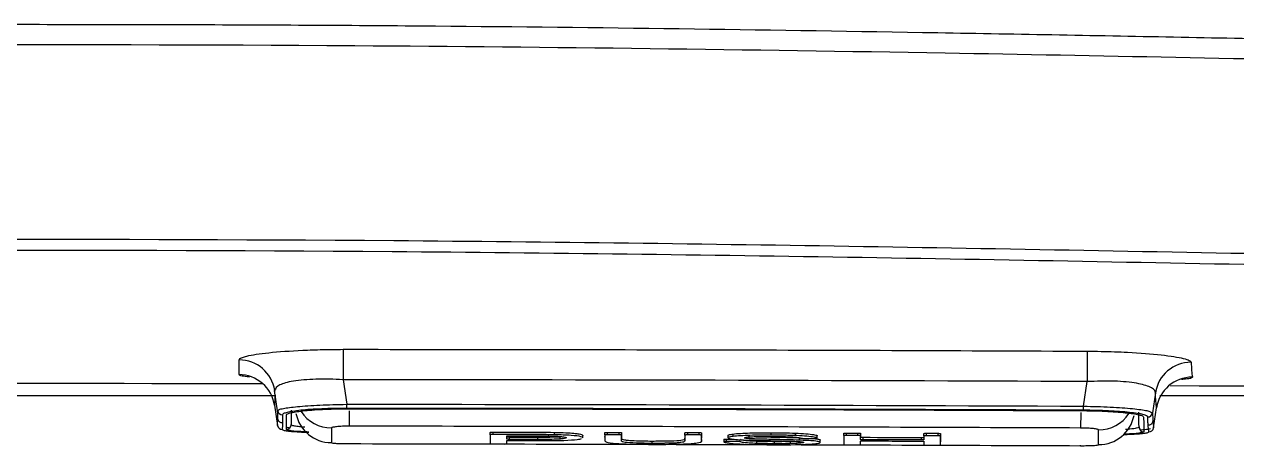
# Model space of a CAD drawing. Header units: millimetres. Extents: x -8699 to 14519, y -2727 to 7848.
# Drawn here: x 806.5 to 907.7, y 2126.5 to 2161.6 of the extents above; entities that cross this region are included whole.
import ezdxf

# ---------------------------------------------------------------- set-up
doc = ezdxf.new("R2010")
doc.units = ezdxf.units.MM
doc.layers.add('1', color=7, linetype='Continuous', true_color=0xffffff)
doc.layers.add('4', color=4, linetype='Continuous')

msp = doc.modelspace()

# ---------------------------------------------------------------- linework, layer by layer
at = {"layer": '1', "color": 8, "linetype": 'Continuous'}
for p, q in [((833.14, 2132.02), (833.44, 2129.98)), ((894.9, 2129.82), (895.2, 2131.87)), ((833.66, 2129.6), (833.66, 2129.61)), ((833.66, 2129.44), (833.66, 2128.15)), ((894.66, 2129.29), (894.65, 2128)), ((894.66, 2129.45), (894.66, 2129.45)), ((845.62, 2127.66), (845.62, 2127.46)), ((855.17, 2127.64), (855.17, 2127.44)), ((856.16, 2127.44), (856.16, 2127.64)), ((861.85, 2127.62), (861.85, 2127.42)), ((862.84, 2127.42), (862.84, 2127.62)), ((846.8, 2127.07), (846.8, 2127.27)), ((847, 2127.25), (847, 2127.05)), ((865.09, 2127.07), (865.09, 2126.87)), ((872.69, 2127.16), (872.69, 2127.36)), ((875.09, 2127.58), (875.09, 2127.38)), ((876.08, 2127.38), (876.08, 2127.58)), ((876.48, 2127.23), (876.48, 2127.03)), ((881.38, 2127.01), (881.38, 2127.21)), ((881.78, 2127.56), (881.78, 2127.36)), ((882.76, 2127.35), (882.76, 2127.56))]:
    msp.add_line(p, q, dxfattribs=at)
at = {"layer": '1', "color": 7, "linetype": 'Continuous'}
for p, q in [((827.68, 2129.44), (827.43, 2131.13)), ((900.89, 2130.93), (900.65, 2129.26)), ((827.42, 2129.9), (827.67, 2128.22)), ((900.74, 2128.02), (900.99, 2129.68)), ((845.42, 2127.44), (845.42, 2127.64)), ((854.97, 2127.42), (854.97, 2127.62)), ((856.36, 2127.62), (856.36, 2127.42)), ((861.65, 2127.41), (861.65, 2127.61)), ((863.04, 2127.6), (863.04, 2127.4)), ((833.66, 2126.7), (833.66, 2126.73)), ((853.13, 2127.19), (853.13, 2127.39)), ((854.97, 2127.1), (854.97, 2127.04)), ((863.04, 2126.95), (863.04, 2127.15)), ((864.89, 2127.06), (864.89, 2126.86)), ((865.22, 2127.39), (865.22, 2127.18)), ((872.69, 2127.16), (872.69, 2127.36)), ((872.69, 2127.36), (872.69, 2127.36)), ((872.94, 2126.8), (872.94, 2127)), ((874.89, 2127.37), (874.89, 2127.57)), ((876.28, 2127.56), (876.28, 2127.36)), ((876.28, 2127.04), (876.28, 2127.24)), ((881.58, 2127.34), (881.58, 2127.54)), ((882.96, 2127.54), (882.96, 2127.34)), ((882.96, 2126.66), (882.96, 2126.86)), ((894.65, 2126.53), (894.65, 2126.56))]:
    msp.add_line(p, q, dxfattribs=at)
at = {"layer": '1', "color": 8, "linetype": 'Continuous'}
for centre, major_axis, ratio, start_param, end_param in [((824.47, 2130.69), (-3, -0.06), 0.995907, 3.270118, 4.692953), ((833.14, 2131.57), (0, 3), 0.000082, 0.108823, 1.422441), ((895.2, 2131.42), (-0.01, -3), 0.000759, 3.252354, 4.564038), ((903.86, 2130.49), (-3, -0.1), 0.995731, 4.675823, 6.102552), ((824.45, 2129.45), (-3, 0.17), 0.998393, 3.347474, 4.769016), ((833.44, 2130.04), (0, 0.4), 0.00012, 3.245129, 4.564036), ((894.9, 2129.88), (0.002, 0.4), 0.000756, 3.246861, 4.564038), ((828.08, 2129.5), (-0.4, -0.009), 0.995771, 0.126443, 1.548975), ((832.16, 2129.78), (-3, 0), 0.998256, 0.188142, 1.569482), ((832.16, 2131), (-3, 0), 0.995735, 0.573382, 1.570508), ((896.16, 2130.83), (-3, 0), 0.995602, 1.566643, 2.566441), ((896.16, 2129.61), (-3, 0), 0.998265, 1.567039, 2.953704), ((900.25, 2129.32), (0.4, 0.012), 0.995613, 4.678371, 6.105036), ((828.41, 2128.29), (0.4, -0.003), 0.998279, 4.720005, 6.283185), ((899.92, 2128.09), (-0.4, -0.003), 0.998285, 0, 1.558273)]:
    msp.add_ellipse(centre, major_axis=major_axis, ratio=ratio, start_param=start_param, end_param=end_param, dxfattribs=at)
at = {"layer": '1', "color": 7, "linetype": 'Continuous'}
for centre, major_axis, ratio, start_param, end_param in [((903.95, 2129.24), (-2.97, -0.44), 0.998361, 4.56277, 5.989221), ((828.07, 2128.28), (-0.399, 0.021), 0.998292, 0.199616, 1.620981), ((900.34, 2128.08), (0.396, 0.055), 0.998263, 4.57146, 5.997883)]:
    msp.add_ellipse(centre, major_axis=major_axis, ratio=ratio, start_param=start_param, end_param=end_param, dxfattribs=at)
at = {"layer": '1', "color": 8, "linetype": 'Continuous'}
for points, knots in [([(759.54, 2161.51), (766.32, 2161.54), (779.88, 2161.6), (800.21, 2161.64), (820.54, 2161.63), (847.63, 2161.48), (874.71, 2161.1), (901.77, 2160.6), (915.3, 2160.33), (922.06, 2160.19)], [0, 0, 0, 0, 0.125001, 0.249997, 0.374992, 0.49999, 0.749992, 0.874995, 1, 1, 1, 1]), ([(921.8, 2158.48), (908.99, 2158.74), (879.78, 2159.34), (825.7, 2160.06), (784.39, 2159.9), (759.5, 2159.8)], [0, 0, 0, 0, 0.237223, 0.540651, 1, 1, 1, 1]), ([(758.82, 2143.61), (785.08, 2143.72), (811.25, 2143.82), (863.48, 2143.42), (889.58, 2142.93), (915.77, 2142.41)], [0, 0, 0, 0, 0.5, 0.5, 1, 1, 1, 1]), ([(915.61, 2141.47), (889.5, 2141.99), (863.37, 2142.48), (811.08, 2142.88), (784.92, 2142.78), (758.75, 2142.68)], [0, 0, 0, 0, 0.5, 0.5, 1, 1, 1, 1]), ([(824.46, 2133.67), (824.48, 2133.71), (824.5, 2133.78), (824.73, 2133.89), (825.32, 2134.06), (826.78, 2134.29), (829.22, 2134.47), (831.41, 2134.54), (832.56, 2134.55), (833.14, 2134.56)], [0, 0, 0, 0, 0.083926, 0.167305, 0.251486, 0.499898, 0.748567, 0.874803, 1, 1, 1, 1]), ([(824.46, 2132.45), (824.46, 2132.62), (824.48, 2132.96), (824.47, 2133.44), (824.46, 2133.67)], [0, 0, 0, 0, 0.500117, 1, 1, 1, 1]), ([(833.14, 2134.56), (843.59, 2134.55), (864.28, 2134.53), (884.97, 2134.45), (895.21, 2134.4)], [0, 0, 0, 0, 0.50521, 1, 1, 1, 1]), ([(895.21, 2134.4), (895.59, 2134.4), (896.35, 2134.39), (897.48, 2134.36), (899.27, 2134.29), (901.54, 2134.11), (903.1, 2133.85), (903.77, 2133.64), (903.84, 2133.53), (903.87, 2133.48)], [0, 0, 0, 0, 0.083696, 0.16701, 0.251439, 0.499784, 0.748385, 0.874426, 1, 1, 1, 1]), ([(903.87, 2133.48), (903.88, 2133.23), (903.9, 2132.75), (903.94, 2132.41), (903.97, 2132.24)], [0, 0, 0, 0, 0.497824, 1, 1, 1, 1]), ([(825.33, 2132.25), (825.26, 2132.25), (824.96, 2132.29), (824.55, 2132.35), (824.49, 2132.42), (824.46, 2132.45)], [0, 0, 0, 0, 0.117846, 0.561274, 1, 1, 1, 1]), ([(833.14, 2132.02), (833.14, 2132.02), (832.37, 2132.07), (830.81, 2132.1), (828.93, 2131.94), (827.65, 2131.59), (827.51, 2131.29), (827.43, 2131.13)], [0, 0, 0, 0, 0.000078, 0.251799, 0.500063, 0.732434, 1, 1, 1, 1]), ([(900.89, 2130.93), (900.87, 2131.01), (900.84, 2131.18), (900.49, 2131.4), (899.99, 2131.58), (899.09, 2131.79), (897.51, 2131.95), (895.97, 2131.89), (895.2, 2131.87)], [0, 0, 0, 0, 0.139321, 0.269153, 0.389837, 0.5018, 0.749521, 1, 1, 1, 1]), ([(903.97, 2132.24), (903.95, 2132.22), (903.93, 2132.17), (903.7, 2132.11), (903.38, 2132.07), (903.14, 2132.04), (903.05, 2132.03)], [0, 0, 0, 0, 0.283202, 0.565692, 0.852696, 1, 1, 1, 1]), ([(894.89, 2129.48), (884.86, 2129.52), (864.37, 2129.61), (843.88, 2129.63), (833.44, 2129.64)], [0, 0, 0, 0, 0.490077, 1, 1, 1, 1]), ([(828.08, 2128.42), (828, 2128.43), (827.81, 2128.47), (827.73, 2128.66), (827.69, 2128.76)], [0, 0, 0, 0, 0.423058, 1, 1, 1, 1]), ([(828.08, 2129.1), (828.08, 2128.98), (828.08, 2128.74), (828.08, 2128.53), (828.08, 2128.42)], [0, 0, 0, 0, 0.500374, 1, 1, 1, 1]), ([(833.66, 2129.61), (843.96, 2129.6), (864.29, 2129.58), (884.62, 2129.49), (894.66, 2129.45)], [0, 0, 0, 0, 0.506158, 1, 1, 1, 1]), ([(900.28, 2128.23), (900.28, 2128.33), (900.26, 2128.55), (900.25, 2128.79), (900.25, 2128.92)], [0, 0, 0, 0, 0.499955, 1, 1, 1, 1]), ([(828.08, 2128.42), (828.08, 2128.32), (828.08, 2128.12), (828.07, 2127.96), (828.07, 2127.88)], [0, 0, 0, 0, 0.49989, 1, 1, 1, 1]), ([(830.29, 2127.66), (830.17, 2127.67), (829.55, 2127.7), (828.89, 2127.75), (828.47, 2127.83), (828.43, 2127.87), (828.41, 2127.89)], [0, 0, 0, 0, 0.099597, 0.547366, 0.774865, 1, 1, 1, 1]), ([(828.81, 2128.28), (828.84, 2128.26), (828.88, 2128.22), (829.24, 2128.16), (829.64, 2128.12), (829.9, 2128.1), (829.95, 2128.1)], [0, 0, 0, 0, 0.320984, 0.630469, 0.928454, 1, 1, 1, 1]), ([(833.66, 2128.15), (833.47, 2128.15), (833.07, 2128.15), (832.57, 2128.11), (832.3, 2128.07), (832.18, 2128.04), (832.17, 2128.02), (832.16, 2128.01)], [0, 0, 0, 0, 0.250229, 0.499808, 0.749353, 0.874589, 1, 1, 1, 1]), ([(832.16, 2128.01), (832.16, 2127.77), (832.16, 2127.3), (832.16, 2126.96), (832.16, 2126.79)], [0, 0, 0, 0, 0.50176, 1, 1, 1, 1]), ([(894.65, 2128), (884.64, 2128.04), (864.31, 2128.12), (843.98, 2128.14), (833.66, 2128.15)], [0, 0, 0, 0, 0.49267, 1, 1, 1, 1]), ([(896.15, 2127.84), (896.15, 2127.85), (896.13, 2127.87), (896.02, 2127.91), (895.74, 2127.95), (895.24, 2127.99), (894.85, 2127.99), (894.65, 2128)], [0, 0, 0, 0, 0.125411, 0.250647, 0.500193, 0.74977, 1, 1, 1, 1]), ([(896.15, 2126.61), (896.15, 2126.78), (896.15, 2127.12), (896.15, 2127.6), (896.15, 2127.84)], [0, 0, 0, 0, 0.498298, 1, 1, 1, 1]), ([(899.92, 2127.69), (899.9, 2127.67), (899.86, 2127.63), (899.44, 2127.56), (898.84, 2127.51), (898.32, 2127.49), (898.29, 2127.49)], [0, 0, 0, 0, 0.24253, 0.48762, 0.969993, 1, 1, 1, 1]), ([(898.38, 2127.91), (898.51, 2127.92), (898.91, 2127.95), (899.4, 2128), (899.48, 2128.06), (899.52, 2128.09)], [0, 0, 0, 0, 0.189756, 0.587135, 1, 1, 1, 1]), ([(900.68, 2128.57), (900.64, 2128.46), (900.56, 2128.27), (900.37, 2128.24), (900.28, 2128.23)], [0, 0, 0, 0, 0.570512, 1, 1, 1, 1]), ([(900.34, 2127.68), (900.33, 2127.77), (900.31, 2127.93), (900.29, 2128.13), (900.28, 2128.23)], [0, 0, 0, 0, 0.501544, 1, 1, 1, 1])]:
    msp.add_open_spline(points, degree=3, knots=knots, dxfattribs=at)
at = {"layer": '1', "color": 7, "linetype": 'Continuous'}
for points, degree in [([(752.76, 2131.86), (777.3, 2131.81), (801.84, 2131.76), (826.38, 2131.7)], 3), ([(902.11, 2131.53), (953.75, 2131.41), (1005.39, 2131.3), (1057.02, 2131.2)], 3), ([(828.82, 2129.49), (828.82, 2129), (828.82, 2128.6), (828.81, 2128.28)], 3), ([(899.52, 2128.09), (899.51, 2128.4), (899.51, 2128.81), (899.51, 2129.31)], 3), ([(828.61, 2128.03), (828.52, 2128.04), (828.44, 2128.04), (828.37, 2128.05)], 3), ([(850.76, 2127.44), (850.76, 2127.64)], 1), ([(868.84, 2127.41), (868.84, 2127.61)], 1), ([(849.39, 2127.05), (849.39, 2127.25)], 1), ([(851.24, 2127.08), (851.24, 2127.28)], 1), ([(854.96, 2127.24), (854.97, 2127.26), (854.97, 2127.28), (854.97, 2127.3)], 3), ([(858.91, 2126.72), (858.91, 2126.92)], 1), ([(865.66, 2127.3), (865.66, 2127.5)], 1), ([(867.01, 2127.11), (867.01, 2127.31)], 1), ([(867.64, 2126.72), (867.64, 2126.92)], 1), ([(869.13, 2126.69), (869.13, 2126.89)], 1), ([(870.44, 2126.7), (870.44, 2126.9)], 1), ([(870.86, 2127.37), (870.86, 2127.57)], 1), ([(871.2, 2126.99), (871.2, 2127.19)], 1), ([(876.28, 2126.91), (876.28, 2126.91), (876.28, 2126.9), (876.28, 2126.89)], 3), ([(876.48, 2127.23), (878.11, 2127.22), (879.74, 2127.22), (881.38, 2127.21)], 3)]:
    msp.add_open_spline(points, degree=degree, dxfattribs=at)
at = {"layer": '1', "color": 8, "linetype": 'Continuous'}
for points in [[(895.2, 2131.87), (874.51, 2131.95), (853.82, 2132.02), (833.14, 2132.02)], [(827.43, 2131.13), (827.44, 2130.62), (827.44, 2130.21), (827.42, 2129.9)], [(900.99, 2129.68), (900.94, 2130), (900.91, 2130.41), (900.89, 2130.93)], [(833.44, 2129.98), (853.92, 2129.98), (874.41, 2129.91), (894.9, 2129.82)], [(827.67, 2128.22), (827.68, 2128.38), (827.69, 2128.56), (827.69, 2128.76)], [(827.69, 2128.76), (827.69, 2128.97), (827.69, 2129.19), (827.68, 2129.44)], [(900.65, 2129.26), (900.66, 2129), (900.67, 2128.77), (900.68, 2128.57)], [(900.68, 2128.57), (900.7, 2128.36), (900.71, 2128.18), (900.74, 2128.02)]]:
    msp.add_open_spline(points, degree=3, dxfattribs=at)
at = {"layer": '1', "color": 7, "linetype": 'Continuous'}
for points, knots in [([(827.68, 2129.44), (827.71, 2129.47), (827.75, 2129.54), (828.12, 2129.63), (828.64, 2129.71), (829.57, 2129.82), (831.15, 2129.93), (832.67, 2129.96), (833.44, 2129.98)], [0, 0, 0, 0, 0.136468, 0.265432, 0.387055, 0.50153, 0.74901, 1, 1, 1, 1]), ([(833.44, 2129.64), (833.08, 2129.64), (832.37, 2129.63), (831.34, 2129.6), (830.41, 2129.55), (829.59, 2129.48), (828.93, 2129.39), (828.45, 2129.3), (828.13, 2129.2), (828.1, 2129.14), (828.08, 2129.1)], [0, 0, 0, 0, 0.125624, 0.250629, 0.375242, 0.499664, 0.62412, 0.748903, 0.8742, 1, 1, 1, 1]), ([(894.9, 2129.82), (895.28, 2129.81), (896.04, 2129.8), (897.14, 2129.75), (898.14, 2129.69), (899.26, 2129.6), (900.37, 2129.44), (900.55, 2129.32), (900.65, 2129.26)], [0, 0, 0, 0, 0.126583, 0.252132, 0.37697, 0.501427, 0.735731, 1, 1, 1, 1]), ([(828.41, 2127.89), (828.41, 2128.05), (828.42, 2128.39), (828.42, 2128.86), (828.42, 2129.09)], [0, 0, 0, 0, 0.496917, 1, 1, 1, 1]), ([(828.42, 2129.09), (828.44, 2129.13), (828.48, 2129.19), (828.9, 2129.31), (829.85, 2129.46), (831.32, 2129.56), (832.63, 2129.6), (833.32, 2129.6), (833.66, 2129.61)], [0, 0, 0, 0, 0.125127, 0.251476, 0.500241, 0.748793, 0.87507, 1, 1, 1, 1]), ([(833.66, 2129.61), (834.85, 2129.61), (836.8, 2129.61), (839.52, 2129.6), (841.83, 2129.6), (844.16, 2129.6), (846.48, 2129.6), (848.81, 2129.6), (854.62, 2129.59), (865.09, 2129.56), (875.39, 2129.53), (882.03, 2129.51), (883.86, 2129.5), (885.69, 2129.49), (887.5, 2129.48), (889.31, 2129.48), (891.69, 2129.47), (893.47, 2129.46), (894.66, 2129.46)], [0, 0, 0, 0, 0.058409, 0.095781, 0.133905, 0.17203, 0.210155, 0.248279, 0.286404, 0.49609, 0.762967, 0.792922, 0.822878, 0.852834, 0.882789, 0.912228, 0.941535, 1, 1, 1, 1]), ([(894.66, 2129.45), (895.01, 2129.45), (895.7, 2129.44), (897.01, 2129.39), (898.48, 2129.29), (899.43, 2129.14), (899.84, 2129.01), (899.88, 2128.94), (899.9, 2128.91)], [0, 0, 0, 0, 0.125055, 0.251401, 0.500187, 0.74876, 0.874888, 1, 1, 1, 1]), ([(900.25, 2128.92), (900.23, 2128.95), (900.19, 2129.02), (899.88, 2129.12), (899.4, 2129.22), (898.74, 2129.3), (897.92, 2129.38), (896.98, 2129.43), (895.96, 2129.47), (895.25, 2129.48), (894.89, 2129.48)], [0, 0, 0, 0, 0.125685, 0.250708, 0.375275, 0.499799, 0.62445, 0.749211, 0.87431, 1, 1, 1, 1]), ([(899.9, 2128.91), (899.91, 2128.67), (899.91, 2128.2), (899.91, 2127.86), (899.92, 2127.69)], [0, 0, 0, 0, 0.502146, 1, 1, 1, 1]), ([(828.07, 2127.88), (828.09, 2127.86), (828.13, 2127.82), (828.56, 2127.74), (829.31, 2127.68), (830.07, 2127.65), (830.29, 2127.64)], [0, 0, 0, 0, 0.210097, 0.422163, 0.839655, 1, 1, 1, 1]), ([(845.42, 2127.64), (845.42, 2127.64), (845.42, 2127.65), (845.44, 2127.65), (845.45, 2127.65), (845.48, 2127.65), (845.49, 2127.66), (845.53, 2127.66), (845.55, 2127.66), (845.59, 2127.66), (845.6, 2127.66), (845.62, 2127.66)], [0, 0, 0, 0, 0.21587, 0.21587, 0.431762, 0.431762, 0.647291, 0.647291, 0.862061, 0.862061, 1, 1, 1, 1]), ([(845.62, 2127.66), (846.48, 2127.66), (847.34, 2127.66), (849.05, 2127.65), (849.91, 2127.65), (850.76, 2127.64)], [0, 0, 0, 0, 0.5, 0.5, 1, 1, 1, 1]), ([(850.76, 2127.64), (851.1, 2127.64), (851.43, 2127.63), (851.96, 2127.6), (852.19, 2127.59), (852.56, 2127.55), (852.71, 2127.53), (852.98, 2127.48), (853.08, 2127.45), (853.13, 2127.41), (853.13, 2127.4), (853.14, 2127.39)], [0, 0, 0, 0, 0.243023, 0.243023, 0.441697, 0.441697, 0.639672, 0.639672, 0.917142, 0.917142, 1, 1, 1, 1]), ([(854.97, 2127.62), (854.97, 2127.63), (854.98, 2127.63), (854.99, 2127.63), (855, 2127.63), (855.03, 2127.64), (855.05, 2127.64), (855.09, 2127.64), (855.11, 2127.64), (855.15, 2127.64), (855.16, 2127.64), (855.17, 2127.64)], [0, 0, 0, 0, 0.215873, 0.215873, 0.43177, 0.43177, 0.647293, 0.647293, 0.86205, 0.86205, 1, 1, 1, 1]), ([(855.17, 2127.64), (855.34, 2127.64), (855.5, 2127.64), (855.83, 2127.64), (855.99, 2127.64), (856.16, 2127.64)], [0, 0, 0, 0, 0.5, 0.5, 1, 1, 1, 1]), ([(856.16, 2127.64), (856.18, 2127.64), (856.2, 2127.64), (856.24, 2127.64), (856.26, 2127.64), (856.3, 2127.63), (856.31, 2127.63), (856.34, 2127.63), (856.35, 2127.63), (856.35, 2127.62), (856.36, 2127.62), (856.36, 2127.62)], [0, 0, 0, 0, 0.213989, 0.213989, 0.427954, 0.427954, 0.642293, 0.642293, 0.857396, 0.857396, 1, 1, 1, 1]), ([(856.36, 2127.62), (856.36, 2127.54), (856.36, 2127.46), (856.36, 2127.32), (856.36, 2127.25), (856.36, 2127.14), (856.36, 2127.11), (856.46, 2127.05), (856.51, 2127.03), (856.7, 2127), (856.81, 2126.99), (857.08, 2126.97), (857.25, 2126.96), (857.66, 2126.94), (857.92, 2126.93), (858.43, 2126.92), (858.67, 2126.92), (858.91, 2126.92)], [0, 0, 0, 0, 0.261069, 0.261069, 0.522137, 0.522137, 0.656849, 0.656849, 0.737572, 0.737572, 0.796415, 0.796415, 0.855322, 0.855322, 0.931909, 0.931909, 1, 1, 1, 1]), ([(861.65, 2127.61), (861.65, 2127.61), (861.66, 2127.61), (861.67, 2127.61), (861.68, 2127.62), (861.71, 2127.62), (861.73, 2127.62), (861.77, 2127.62), (861.79, 2127.62), (861.83, 2127.62), (861.84, 2127.62), (861.85, 2127.62)], [0, 0, 0, 0, 0.215871, 0.215871, 0.431767, 0.431767, 0.647282, 0.647282, 0.862028, 0.862028, 1, 1, 1, 1]), ([(861.85, 2127.62), (862.02, 2127.62), (862.18, 2127.62), (862.51, 2127.62), (862.67, 2127.62), (862.84, 2127.62)], [0, 0, 0, 0, 0.5, 0.5, 1, 1, 1, 1]), ([(862.84, 2127.62), (862.86, 2127.62), (862.88, 2127.62), (862.92, 2127.62), (862.94, 2127.62), (862.98, 2127.62), (862.99, 2127.61), (863.02, 2127.61), (863.03, 2127.61), (863.03, 2127.61), (863.04, 2127.6), (863.04, 2127.6)], [0, 0, 0, 0, 0.213992, 0.213992, 0.42796, 0.42796, 0.642308, 0.642308, 0.857424, 0.857424, 1, 1, 1, 1]), ([(863.04, 2127.6), (863.04, 2127.48), (863.04, 2127.37), (863.04, 2127.23), (863.04, 2127.19), (863.04, 2127.15)], [0, 0, 0, 0, 0.737215, 0.737215, 1, 1, 1, 1]), ([(865.66, 2127.5), (865.99, 2127.55), (866.51, 2127.57), (867.64, 2127.61), (868.24, 2127.62), (868.84, 2127.61)], [0, 0, 0, 0, 0.5, 0.5, 1, 1, 1, 1]), ([(868.84, 2127.61), (869.02, 2127.61), (869.19, 2127.61), (869.53, 2127.61), (869.7, 2127.61), (870.21, 2127.6), (870.54, 2127.59), (870.86, 2127.57)], [0, 0, 0, 0, 0.25003, 0.25003, 0.500477, 0.500477, 1, 1, 1, 1]), ([(898.29, 2127.46), (898.45, 2127.47), (899.14, 2127.49), (899.85, 2127.55), (900.29, 2127.62), (900.32, 2127.66), (900.34, 2127.68)], [0, 0, 0, 0, 0.124461, 0.5598, 0.780986, 1, 1, 1, 1]), ([(900.47, 2127.92), (900.41, 2127.9), (900.2, 2127.87), (899.91, 2127.85), (899.69, 2127.83)], [0, 0, 0, 0, 0.344001, 1, 1, 1, 1]), ([(832.16, 2126.79), (832.18, 2126.78), (832.23, 2126.75), (832.57, 2126.72), (832.99, 2126.71), (833.36, 2126.7), (833.56, 2126.7), (833.66, 2126.7)], [0, 0, 0, 0, 0.250269, 0.499886, 0.749398, 0.874608, 1, 1, 1, 1]), ([(833.66, 2126.7), (844.04, 2126.68), (864.37, 2126.64), (884.7, 2126.57), (894.65, 2126.53)], [0, 0, 0, 0, 0.510597, 1, 1, 1, 1]), ([(845.62, 2127.46), (845.6, 2127.46), (845.57, 2127.46), (845.53, 2127.46), (845.51, 2127.46), (845.48, 2127.45), (845.46, 2127.45), (845.44, 2127.45), (845.43, 2127.45), (845.42, 2127.44), (845.42, 2127.44), (845.42, 2127.44)], [0, 0, 0, 0, 0.213949, 0.213949, 0.427877, 0.427877, 0.642135, 0.642135, 0.857133, 0.857133, 1, 1, 1, 1]), ([(845.42, 2127.44), (845.42, 2127.3), (845.42, 2127.16), (845.42, 2126.97), (845.42, 2126.91), (845.42, 2126.8), (845.42, 2126.74), (845.42, 2126.69)], [0, 0, 0, 0, 0.499954, 0.499954, 0.759862, 0.759862, 1, 1, 1, 1]), ([(845.42, 2126.69), (845.42, 2126.69), (845.42, 2126.69), (845.44, 2126.68), (845.45, 2126.68), (845.48, 2126.68), (845.49, 2126.68), (845.53, 2126.68), (845.55, 2126.68), (845.59, 2126.68), (845.6, 2126.68), (845.62, 2126.68)], [0, 0, 0, 0, 0.215498, 0.215498, 0.431008, 0.431008, 0.646335, 0.646335, 0.86125, 0.86125, 1, 1, 1, 1]), ([(850.76, 2127.44), (850.31, 2127.45), (849.85, 2127.45), (848.94, 2127.45), (848.48, 2127.45), (847.22, 2127.46), (846.42, 2127.46), (845.62, 2127.46)], [0, 0, 0, 0, 0.266876, 0.266876, 0.5323, 0.5323, 1, 1, 1, 1]), ([(845.62, 2126.68), (845.67, 2126.68), (845.72, 2126.68), (845.94, 2126.68), (846.11, 2126.68), (846.39, 2126.68), (846.49, 2126.68), (846.6, 2126.67)], [0, 0, 0, 0, 0.148199, 0.148199, 0.675923, 0.675923, 1, 1, 1, 1]), ([(846.6, 2126.67), (846.62, 2126.67), (846.65, 2126.68), (846.69, 2126.68), (846.71, 2126.68), (846.74, 2126.68), (846.76, 2126.68), (846.78, 2126.68), (846.79, 2126.68), (846.8, 2126.69), (846.8, 2126.69), (846.8, 2126.69)], [0, 0, 0, 0, 0.214377, 0.214377, 0.428744, 0.428744, 0.643285, 0.643285, 0.858232, 0.858232, 1, 1, 1, 1]), ([(846.8, 2127.33), (846.8, 2127.33), (846.8, 2127.34), (846.82, 2127.34), (846.83, 2127.34), (846.86, 2127.34), (846.88, 2127.34), (846.91, 2127.35), (846.94, 2127.35), (846.97, 2127.35), (846.99, 2127.35), (847, 2127.35)], [0, 0, 0, 0, 0.215854, 0.215854, 0.431731, 0.431731, 0.647263, 0.647263, 0.862083, 0.862083, 1, 1, 1, 1]), ([(846.8, 2127.07), (846.8, 2127.09), (846.8, 2127.11), (846.8, 2127.16), (846.8, 2127.2), (846.8, 2127.27), (846.8, 2127.3), (846.8, 2127.33)], [0, 0, 0, 0, 0.220031, 0.220031, 0.640006, 0.640006, 1, 1, 1, 1]), ([(846.8, 2127.33), (846.8, 2127.33), (846.8, 2127.33), (846.8, 2127.31), (846.8, 2127.29), (846.8, 2127.27)], [0, 0, 0, 0, 0.107872, 0.107872, 1, 1, 1, 1]), ([(846.8, 2127.27), (846.8, 2127.27), (846.8, 2127.27), (846.82, 2127.26), (846.83, 2127.26), (846.86, 2127.26), (846.88, 2127.26), (846.91, 2127.26), (846.94, 2127.26), (846.97, 2127.25), (846.99, 2127.25), (847, 2127.25)], [0, 0, 0, 0, 0.215728, 0.215728, 0.431472, 0.431472, 0.646956, 0.646956, 0.861862, 0.861862, 1, 1, 1, 1]), ([(847, 2127.05), (846.98, 2127.05), (846.96, 2127.05), (846.91, 2127.06), (846.89, 2127.06), (846.86, 2127.06), (846.84, 2127.06), (846.82, 2127.06), (846.81, 2127.06), (846.8, 2127.07), (846.8, 2127.07), (846.8, 2127.07)], [0, 0, 0, 0, 0.214222, 0.214222, 0.428426, 0.428426, 0.642913, 0.642913, 0.857984, 0.857984, 1, 1, 1, 1]), ([(846.8, 2126.94), (846.8, 2126.95), (846.8, 2126.95), (846.82, 2126.95), (846.83, 2126.95), (846.86, 2126.96), (846.88, 2126.96), (846.91, 2126.96), (846.94, 2126.96), (846.97, 2126.96), (846.99, 2126.96), (847, 2126.96)], [0, 0, 0, 0, 0.215662, 0.215662, 0.431341, 0.431341, 0.646755, 0.646755, 0.861627, 0.861627, 1, 1, 1, 1]), ([(846.8, 2126.69), (846.8, 2126.71), (846.8, 2126.72), (846.8, 2126.77), (846.8, 2126.79), (846.8, 2126.86), (846.8, 2126.9), (846.8, 2126.94)], [0, 0, 0, 0, 0.223727, 0.223727, 0.500095, 0.500095, 1, 1, 1, 1]), ([(847, 2127.35), (847.15, 2127.35), (847.29, 2127.35), (847.76, 2127.35), (848.08, 2127.35), (848.72, 2127.34), (849.03, 2127.34), (849.35, 2127.34)], [0, 0, 0, 0, 0.186268, 0.186268, 0.593134, 0.593134, 1, 1, 1, 1]), ([(847, 2127.25), (847.15, 2127.25), (847.3, 2127.25), (847.77, 2127.25), (848.09, 2127.25), (848.74, 2127.25), (849.06, 2127.25), (849.39, 2127.25)], [0, 0, 0, 0, 0.187121, 0.187121, 0.593561, 0.593561, 1, 1, 1, 1]), ([(847, 2126.96), (848.02, 2126.96), (849.04, 2126.95), (850.57, 2126.96), (851.09, 2126.96), (852.01, 2126.99), (852.39, 2127.02), (852.83, 2127.07), (852.95, 2127.09), (853.03, 2127.12)], [0, 0, 0, 0, 0.431555, 0.431555, 0.647332, 0.647332, 0.863109, 0.863109, 1, 1, 1, 1]), ([(849.39, 2127.05), (848.96, 2127.05), (848.52, 2127.05), (847.88, 2127.05), (847.66, 2127.05), (847.3, 2127.05), (847.15, 2127.05), (847, 2127.05)], [0, 0, 0, 0, 0.541919, 0.541919, 0.812879, 0.812879, 1, 1, 1, 1]), ([(849.35, 2127.34), (849.46, 2127.34), (849.56, 2127.34), (849.77, 2127.34), (849.88, 2127.34), (850.19, 2127.34), (850.4, 2127.34), (850.59, 2127.33)], [0, 0, 0, 0, 0.252179, 0.252179, 0.50438, 0.50438, 1, 1, 1, 1]), ([(849.39, 2127.25), (849.55, 2127.25), (849.72, 2127.25), (850.05, 2127.25), (850.21, 2127.25), (850.38, 2127.25), (850.62, 2127.26), (850.86, 2127.26), (851.06, 2127.27), (851.12, 2127.28), (851.18, 2127.28), (851.24, 2127.28)], [0, 0, 0, 0, 0.252546, 0.252546, 0.505632, 0.505632, 0.505632, 0.886076, 0.886076, 0.886076, 1, 1, 1, 1]), ([(851.24, 2127.08), (851.1, 2127.07), (850.93, 2127.07), (850.5, 2127.05), (850.22, 2127.05), (849.76, 2127.05), (849.57, 2127.05), (849.39, 2127.05)], [0, 0, 0, 0, 0.289469, 0.289469, 0.715285, 0.715285, 1, 1, 1, 1]), ([(850.59, 2127.33), (850.76, 2127.33), (850.92, 2127.32), (851.2, 2127.3), (851.32, 2127.29), (851.53, 2127.27), (851.61, 2127.25), (851.74, 2127.22), (851.76, 2127.2), (851.74, 2127.16), (851.7, 2127.14), (851.54, 2127.11), (851.45, 2127.1), (851.31, 2127.09), (851.27, 2127.09), (851.24, 2127.08)], [0, 0, 0, 0, 0.139623, 0.139623, 0.278929, 0.278929, 0.427081, 0.427081, 0.619531, 0.619531, 0.821131, 0.821131, 0.961326, 0.961326, 1, 1, 1, 1]), ([(853.14, 2127.19), (853.14, 2127.22), (853.07, 2127.25), (852.8, 2127.32), (852.54, 2127.36), (851.76, 2127.41), (851.27, 2127.43), (850.76, 2127.44)], [0, 0, 0, 0, 0.26528, 0.26528, 0.63264, 0.63264, 1, 1, 1, 1]), ([(854.96, 2127.04), (854.95, 2126.97), (854.94, 2126.9), (855.26, 2126.79), (855.51, 2126.74), (856.41, 2126.68), (857.03, 2126.66), (858.28, 2126.64), (858.94, 2126.64), (860.22, 2126.64), (860.87, 2126.65), (861.42, 2126.67)], [0, 0, 0, 0, 0.275564, 0.275564, 0.456673, 0.456673, 0.637782, 0.637782, 0.818891, 0.818891, 1, 1, 1, 1]), ([(855.17, 2127.44), (855.15, 2127.44), (855.13, 2127.44), (855.09, 2127.44), (855.07, 2127.44), (855.03, 2127.44), (855.02, 2127.43), (854.99, 2127.43), (854.98, 2127.43), (854.98, 2127.43), (854.97, 2127.42), (854.97, 2127.42)], [0, 0, 0, 0, 0.213938, 0.213938, 0.427855, 0.427855, 0.642098, 0.642098, 0.857083, 0.857083, 1, 1, 1, 1]), ([(854.97, 2127.42), (854.97, 2127.31), (854.97, 2127.21), (854.97, 2127.11), (854.97, 2127.1), (854.97, 2127.1)], [0, 0, 0, 0, 0.962283, 0.962283, 1, 1, 1, 1]), ([(856.16, 2127.44), (855.99, 2127.44), (855.83, 2127.44), (855.55, 2127.44), (855.44, 2127.44), (855.27, 2127.44), (855.22, 2127.44), (855.17, 2127.44)], [0, 0, 0, 0, 0.500025, 0.500025, 0.85183, 0.85183, 1, 1, 1, 1]), ([(856.36, 2127.42), (856.36, 2127.42), (856.35, 2127.42), (856.34, 2127.43), (856.33, 2127.43), (856.3, 2127.43), (856.28, 2127.43), (856.24, 2127.44), (856.22, 2127.44), (856.19, 2127.44), (856.17, 2127.44), (856.16, 2127.44)], [0, 0, 0, 0, 0.215958, 0.215958, 0.431936, 0.431936, 0.647588, 0.647588, 0.862493, 0.862493, 1, 1, 1, 1]), ([(858.91, 2126.72), (858.46, 2126.72), (858.01, 2126.73), (857.2, 2126.76), (856.86, 2126.78), (856.28, 2126.86), (856.36, 2126.93), (856.36, 2127.13), (856.36, 2127.27), (856.36, 2127.42)], [0, 0, 0, 0, 0.125, 0.125, 0.25, 0.25, 0.5, 0.5, 1, 1, 1, 1]), ([(858.91, 2126.92), (859.34, 2126.92), (859.75, 2126.92), (860.56, 2126.94), (860.95, 2126.95), (861.64, 2127.02), (861.65, 2127.08), (861.65, 2127.15)], [0, 0, 0, 0, 0.25, 0.25, 0.5, 0.5, 1, 1, 1, 1]), ([(861.65, 2126.95), (861.65, 2126.91), (861.63, 2126.87), (861.48, 2126.82), (861.41, 2126.81), (861.24, 2126.78), (861.13, 2126.77), (860.88, 2126.75), (860.72, 2126.74), (860.32, 2126.73), (860.05, 2126.73), (859.5, 2126.72), (859.2, 2126.72), (858.91, 2126.72)], [0, 0, 0, 0, 0.302393, 0.302393, 0.444885, 0.444885, 0.555903, 0.555903, 0.667078, 0.667078, 0.828751, 0.828751, 1, 1, 1, 1]), ([(861.42, 2126.67), (861.56, 2126.67), (861.7, 2126.68), (861.83, 2126.69), (862.06, 2126.7), (862.27, 2126.71), (862.53, 2126.74), (862.6, 2126.75), (862.68, 2126.76)], [0, 0, 0, 0, 0.252912, 0.252912, 0.252912, 0.713273, 0.713273, 1, 1, 1, 1]), ([(861.85, 2127.42), (861.83, 2127.42), (861.81, 2127.42), (861.77, 2127.42), (861.75, 2127.42), (861.71, 2127.42), (861.7, 2127.42), (861.67, 2127.41), (861.66, 2127.41), (861.66, 2127.41), (861.65, 2127.41), (861.65, 2127.41)], [0, 0, 0, 0, 0.213929, 0.213929, 0.427839, 0.427839, 0.64207, 0.64207, 0.857045, 0.857045, 1, 1, 1, 1]), ([(861.65, 2127.41), (861.65, 2127.33), (861.65, 2127.25), (861.65, 2127.14), (861.65, 2127.1), (861.65, 2127.02), (861.65, 2126.98), (861.65, 2126.95)], [0, 0, 0, 0, 0.482746, 0.482746, 0.741372, 0.741372, 1, 1, 1, 1]), ([(862.84, 2127.42), (862.67, 2127.42), (862.51, 2127.42), (862.23, 2127.42), (862.12, 2127.42), (861.95, 2127.42), (861.9, 2127.42), (861.85, 2127.42)], [0, 0, 0, 0, 0.500029, 0.500029, 0.851834, 0.851834, 1, 1, 1, 1]), ([(862.68, 2126.76), (863.2, 2126.85), (863.04, 2126.96), (863.04, 2127.17), (863.04, 2127.28), (863.04, 2127.4)], [0, 0, 0, 0, 0.5, 0.5, 1, 1, 1, 1]), ([(863.04, 2127.4), (863.04, 2127.4), (863.03, 2127.41), (863.02, 2127.41), (863.01, 2127.41), (862.98, 2127.41), (862.96, 2127.42), (862.92, 2127.42), (862.9, 2127.42), (862.87, 2127.42), (862.85, 2127.42), (862.84, 2127.42)], [0, 0, 0, 0, 0.215966, 0.215966, 0.431952, 0.431952, 0.647615, 0.647615, 0.862531, 0.862531, 1, 1, 1, 1]), ([(864.89, 2127.06), (864.89, 2127.06), (864.9, 2127.06), (864.91, 2127.06), (864.91, 2127.07), (864.94, 2127.07), (864.96, 2127.07), (864.99, 2127.07), (865.01, 2127.07), (865.05, 2127.07), (865.07, 2127.07), (865.09, 2127.07)], [0, 0, 0, 0, 0.161952, 0.161952, 0.377541, 0.377541, 0.592916, 0.592916, 0.807783, 0.807783, 1, 1, 1, 1]), ([(865.09, 2126.87), (865.07, 2126.87), (865.05, 2126.87), (865.01, 2126.87), (864.99, 2126.87), (864.95, 2126.87), (864.94, 2126.87), (864.91, 2126.86), (864.9, 2126.86), (864.89, 2126.86), (864.89, 2126.86), (864.89, 2126.86)], [0, 0, 0, 0, 0.203267, 0.203267, 0.406522, 0.406522, 0.609983, 0.609983, 0.813926, 0.813926, 1, 1, 1, 1]), ([(864.89, 2126.86), (864.91, 2126.84), (864.93, 2126.83), (865.02, 2126.8), (865.14, 2126.77), (865.34, 2126.75), (865.38, 2126.74), (865.43, 2126.73)], [0, 0, 0, 0, 0.28294, 0.28294, 0.831189, 0.831189, 1, 1, 1, 1]), ([(865.09, 2127.07), (865.26, 2127.07), (865.42, 2127.07), (865.63, 2127.07), (865.67, 2127.07), (865.71, 2127.07)], [0, 0, 0, 0, 0.798702, 0.798702, 1, 1, 1, 1]), ([(866.08, 2126.87), (865.91, 2126.87), (865.74, 2126.87), (865.45, 2126.87), (865.34, 2126.87), (865.18, 2126.87), (865.14, 2126.87), (865.09, 2126.87)], [0, 0, 0, 0, 0.520389, 0.520389, 0.869527, 0.869527, 1, 1, 1, 1]), ([(865.22, 2127.39), (865.22, 2127.4), (865.25, 2127.42), (865.38, 2127.46), (865.5, 2127.48), (865.66, 2127.5)], [0, 0, 0, 0, 0.423636, 0.423636, 1, 1, 1, 1]), ([(865.66, 2127.3), (865.49, 2127.28), (865.36, 2127.26), (865.25, 2127.22), (865.22, 2127.2), (865.22, 2127.18)], [0, 0, 0, 0, 0.616463, 0.616463, 1, 1, 1, 1]), ([(865.25, 2127.16), (865.25, 2127.16), (865.25, 2127.16), (865.29, 2127.13), (865.39, 2127.11), (865.67, 2127.07), (865.84, 2127.05), (866.24, 2127.03), (866.47, 2127.01), (866.71, 2127)], [0, 0, 0, 0, 0.000729, 0.000729, 0.361734, 0.361734, 0.67612, 0.67612, 1, 1, 1, 1]), ([(865.43, 2126.73), (865.99, 2126.67), (867.01, 2126.63), (869.14, 2126.6), (870.26, 2126.6), (871.24, 2126.63)], [0, 0, 0, 0, 0.5, 0.5, 1, 1, 1, 1]), ([(868.84, 2127.41), (868.24, 2127.41), (867.63, 2127.41), (866.52, 2127.37), (865.99, 2127.34), (865.66, 2127.3)], [0, 0, 0, 0, 0.5, 0.5, 1, 1, 1, 1]), ([(866.28, 2126.86), (866.28, 2126.86), (866.27, 2126.86), (866.25, 2126.86), (866.24, 2126.86), (866.2, 2126.87), (866.18, 2126.87), (866.14, 2126.87), (866.12, 2126.87), (866.09, 2126.87), (866.09, 2126.87), (866.08, 2126.87)], [0, 0, 0, 0, 0.23734, 0.23734, 0.474701, 0.474701, 0.711733, 0.711733, 0.94817, 0.94817, 1, 1, 1, 1]), ([(866.28, 2127.06), (866.33, 2127.03), (866.41, 2127.01), (866.64, 2126.98), (866.78, 2126.96), (867.11, 2126.94), (867.3, 2126.93), (867.55, 2126.92), (867.6, 2126.92), (867.64, 2126.92)], [0, 0, 0, 0, 0.387243, 0.387243, 0.664675, 0.664675, 0.941027, 0.941027, 1, 1, 1, 1]), ([(867.64, 2126.72), (867.41, 2126.72), (867.18, 2126.73), (866.81, 2126.76), (866.65, 2126.77), (866.41, 2126.81), (866.33, 2126.83), (866.28, 2126.86)], [0, 0, 0, 0, 0.307012, 0.307012, 0.617967, 0.617967, 1, 1, 1, 1]), ([(866.6, 2127.18), (866.6, 2127.19), (866.61, 2127.19), (866.64, 2127.21), (866.69, 2127.22), (866.85, 2127.25), (866.97, 2127.26), (867.11, 2127.27), (867.13, 2127.27), (867.15, 2127.27)], [0, 0, 0, 0, 0.153338, 0.153338, 0.522607, 0.522607, 0.941379, 0.941379, 1, 1, 1, 1]), ([(867.01, 2127.11), (866.91, 2127.12), (866.82, 2127.13), (866.68, 2127.15), (866.64, 2127.16), (866.62, 2127.17)], [0, 0, 0, 0, 0.498713, 0.498713, 1, 1, 1, 1]), ([(866.71, 2127), (866.87, 2127), (867.03, 2126.99), (867.35, 2126.98), (867.51, 2126.98), (868, 2126.96), (868.34, 2126.96), (868.67, 2126.95)], [0, 0, 0, 0, 0.251478, 0.251478, 0.502099, 0.502099, 1, 1, 1, 1]), ([(871.2, 2126.99), (870.86, 2127), (870.49, 2127.01), (869.76, 2127.03), (869.39, 2127.04), (868.54, 2127.06), (868.06, 2127.07), (867.39, 2127.09), (867.18, 2127.1), (867.01, 2127.11)], [0, 0, 0, 0, 0.25736, 0.25736, 0.513119, 0.513119, 0.845941, 0.845941, 1, 1, 1, 1]), ([(867.15, 2127.27), (867.31, 2127.28), (867.51, 2127.29), (867.87, 2127.3), (868.04, 2127.3), (868.44, 2127.3), (868.67, 2127.3), (868.89, 2127.3)], [0, 0, 0, 0, 0.344408, 0.344408, 0.630217, 0.630217, 1, 1, 1, 1]), ([(867.56, 2127.28), (867.71, 2127.28), (867.86, 2127.28), (868.36, 2127.26), (868.72, 2127.25), (869.8, 2127.23), (870.53, 2127.22), (871.2, 2127.19)], [0, 0, 0, 0, 0.124599, 0.124599, 0.416399, 0.416399, 1, 1, 1, 1]), ([(867.64, 2126.92), (867.76, 2126.91), (867.88, 2126.91), (868.12, 2126.9), (868.25, 2126.9), (868.62, 2126.9), (868.88, 2126.89), (869.13, 2126.89)], [0, 0, 0, 0, 0.251036, 0.251036, 0.502852, 0.502852, 1, 1, 1, 1]), ([(869.13, 2126.69), (869, 2126.69), (868.87, 2126.69), (868.61, 2126.7), (868.48, 2126.7), (868.11, 2126.7), (867.87, 2126.71), (867.64, 2126.72)], [0, 0, 0, 0, 0.253511, 0.253511, 0.507764, 0.507764, 1, 1, 1, 1]), ([(868.67, 2126.95), (868.82, 2126.95), (868.97, 2126.94), (869.27, 2126.94), (869.42, 2126.93), (869.87, 2126.92), (870.17, 2126.92), (870.45, 2126.91)], [0, 0, 0, 0, 0.253168, 0.253168, 0.506338, 0.506338, 1, 1, 1, 1]), ([(870.86, 2127.37), (870.7, 2127.38), (870.53, 2127.38), (870.2, 2127.39), (870.03, 2127.4), (869.52, 2127.41), (869.18, 2127.41), (868.84, 2127.41)], [0, 0, 0, 0, 0.25269, 0.25269, 0.506164, 0.506164, 1, 1, 1, 1]), ([(868.89, 2127.3), (869.13, 2127.3), (869.37, 2127.3), (869.6, 2127.3), (869.89, 2127.29), (870.19, 2127.28), (870.51, 2127.27), (870.57, 2127.26), (870.64, 2127.26)], [0, 0, 0, 0, 0.385579, 0.385579, 0.385579, 0.871938, 0.871938, 1, 1, 1, 1]), ([(869.13, 2126.89), (869.24, 2126.89), (869.36, 2126.89), (869.58, 2126.89), (869.69, 2126.89), (870.02, 2126.9), (870.24, 2126.9), (870.44, 2126.9)], [0, 0, 0, 0, 0.250174, 0.250174, 0.500862, 0.500862, 1, 1, 1, 1]), ([(870.44, 2126.7), (870.34, 2126.7), (870.23, 2126.7), (870.02, 2126.7), (869.91, 2126.69), (869.58, 2126.69), (869.35, 2126.69), (869.13, 2126.69)], [0, 0, 0, 0, 0.250765, 0.250765, 0.501558, 0.501558, 1, 1, 1, 1]), ([(871.32, 2126.86), (871.41, 2126.85), (871.47, 2126.84), (871.55, 2126.82), (871.56, 2126.81), (871.55, 2126.79), (871.51, 2126.77), (871.37, 2126.75), (871.28, 2126.74), (871.05, 2126.73), (870.9, 2126.72), (870.64, 2126.71), (870.54, 2126.71), (870.44, 2126.7)], [0, 0, 0, 0, 0.163616, 0.163616, 0.326294, 0.326294, 0.509234, 0.509234, 0.688573, 0.688573, 0.884668, 0.884668, 1, 1, 1, 1]), ([(870.45, 2126.91), (870.53, 2126.91), (870.62, 2126.9), (870.78, 2126.9), (870.86, 2126.89), (871.08, 2126.88), (871.22, 2126.87), (871.32, 2126.86)], [0, 0, 0, 0, 0.25578, 0.25578, 0.511851, 0.511851, 1, 1, 1, 1]), ([(870.64, 2127.26), (870.74, 2127.25), (870.84, 2127.24), (871.04, 2127.22), (871.14, 2127.2), (871.25, 2127.18), (871.28, 2127.17), (871.3, 2127.16)], [0, 0, 0, 0, 0.287207, 0.287207, 0.732968, 0.732968, 1, 1, 1, 1]), ([(870.86, 2127.57), (871.18, 2127.56), (871.48, 2127.54), (871.99, 2127.5), (872.21, 2127.48), (872.51, 2127.43), (872.62, 2127.4), (872.68, 2127.37), (872.69, 2127.36), (872.69, 2127.36)], [0, 0, 0, 0, 0.316426, 0.316426, 0.634493, 0.634493, 0.934568, 0.934568, 1, 1, 1, 1]), ([(872.69, 2127.16), (872.66, 2127.19), (872.57, 2127.21), (872.27, 2127.27), (872.06, 2127.29), (871.57, 2127.34), (871.29, 2127.35), (870.95, 2127.37), (870.9, 2127.37), (870.86, 2127.37)], [0, 0, 0, 0, 0.326665, 0.326665, 0.654927, 0.654927, 0.957745, 0.957745, 1, 1, 1, 1]), ([(872.94, 2126.8), (872.94, 2126.82), (872.91, 2126.84), (872.76, 2126.88), (872.62, 2126.9), (872.25, 2126.94), (872.04, 2126.95), (871.62, 2126.97), (871.42, 2126.98), (871.2, 2126.99)], [0, 0, 0, 0, 0.227031, 0.227031, 0.526723, 0.526723, 0.783198, 0.783198, 1, 1, 1, 1]), ([(871.24, 2126.63), (871.55, 2126.64), (871.85, 2126.65), (872.33, 2126.68), (872.54, 2126.7), (872.82, 2126.74), (872.91, 2126.76), (872.93, 2126.79)], [0, 0, 0, 0, 0.337463, 0.337463, 0.676097, 0.676097, 1, 1, 1, 1]), ([(871.3, 2127.16), (871.31, 2127.16), (871.31, 2127.15), (871.34, 2127.15), (871.35, 2127.15), (871.38, 2127.15), (871.4, 2127.15), (871.44, 2127.14), (871.47, 2127.14), (871.49, 2127.14), (871.5, 2127.14), (871.5, 2127.14)], [0, 0, 0, 0, 0.242385, 0.242385, 0.484799, 0.484799, 0.726762, 0.726762, 0.967965, 0.967965, 1, 1, 1, 1]), ([(871.5, 2127.14), (871.56, 2127.14), (871.61, 2127.14), (871.84, 2127.14), (872.02, 2127.14), (872.29, 2127.14), (872.39, 2127.14), (872.49, 2127.14)], [0, 0, 0, 0, 0.173535, 0.173535, 0.694113, 0.694113, 1, 1, 1, 1]), ([(872.17, 2127.14), (872.35, 2127.13), (872.51, 2127.11), (872.76, 2127.08), (872.86, 2127.06), (872.93, 2127.03), (872.94, 2127.01), (872.94, 2127)], [0, 0, 0, 0, 0.367352, 0.367352, 0.770234, 0.770234, 1, 1, 1, 1]), ([(872.49, 2127.14), (872.52, 2127.14), (872.54, 2127.14), (872.58, 2127.14), (872.6, 2127.14), (872.64, 2127.14), (872.65, 2127.15), (872.68, 2127.15), (872.68, 2127.15), (872.69, 2127.15), (872.7, 2127.15), (872.69, 2127.16)], [0, 0, 0, 0, 0.201672, 0.201672, 0.403327, 0.403327, 0.605235, 0.605235, 0.807738, 0.807738, 1, 1, 1, 1]), ([(874.89, 2127.57), (874.89, 2127.57), (874.9, 2127.57), (874.91, 2127.57), (874.92, 2127.58), (874.95, 2127.58), (874.97, 2127.58), (875.01, 2127.58), (875.03, 2127.58), (875.07, 2127.58), (875.08, 2127.58), (875.09, 2127.58)], [0, 0, 0, 0, 0.215864, 0.215864, 0.431753, 0.431753, 0.647254, 0.647254, 0.861981, 0.861981, 1, 1, 1, 1]), ([(875.09, 2127.38), (875.07, 2127.38), (875.05, 2127.38), (875.01, 2127.38), (874.99, 2127.38), (874.95, 2127.38), (874.94, 2127.38), (874.91, 2127.37), (874.91, 2127.37), (874.9, 2127.37), (874.89, 2127.37), (874.89, 2127.37)], [0, 0, 0, 0, 0.213918, 0.213918, 0.427817, 0.427817, 0.642031, 0.642031, 0.856986, 0.856986, 1, 1, 1, 1]), ([(874.89, 2127.37), (874.89, 2127.22), (874.89, 2127.09), (874.89, 2126.84), (874.89, 2126.72), (874.89, 2126.61)], [0, 0, 0, 0, 0.499971, 0.499971, 1, 1, 1, 1]), ([(874.89, 2126.61), (874.89, 2126.61), (874.9, 2126.61), (874.91, 2126.6), (874.92, 2126.6), (874.95, 2126.6), (874.97, 2126.6), (875.01, 2126.6), (875.03, 2126.6), (875.07, 2126.6), (875.08, 2126.6), (875.09, 2126.6)], [0, 0, 0, 0, 0.215515, 0.215515, 0.431042, 0.431042, 0.646394, 0.646394, 0.861339, 0.861339, 1, 1, 1, 1]), ([(875.09, 2127.58), (875.26, 2127.58), (875.42, 2127.58), (875.75, 2127.58), (875.91, 2127.58), (876.08, 2127.58)], [0, 0, 0, 0, 0.5, 0.5, 1, 1, 1, 1]), ([(876.08, 2127.38), (875.91, 2127.38), (875.75, 2127.38), (875.47, 2127.38), (875.36, 2127.38), (875.19, 2127.38), (875.14, 2127.38), (875.09, 2127.38)], [0, 0, 0, 0, 0.500035, 0.500035, 0.85184, 0.85184, 1, 1, 1, 1]), ([(875.09, 2126.6), (875.14, 2126.6), (875.19, 2126.6), (875.41, 2126.6), (875.59, 2126.6), (875.87, 2126.59), (875.97, 2126.59), (876.08, 2126.59)], [0, 0, 0, 0, 0.148213, 0.148213, 0.675936, 0.675936, 1, 1, 1, 1]), ([(876.08, 2127.58), (876.1, 2127.58), (876.12, 2127.58), (876.16, 2127.58), (876.18, 2127.58), (876.22, 2127.57), (876.23, 2127.57), (876.26, 2127.57), (876.27, 2127.57), (876.28, 2127.56), (876.28, 2127.56), (876.28, 2127.56)], [0, 0, 0, 0, 0.214002, 0.214002, 0.427979, 0.427979, 0.642343, 0.642343, 0.857479, 0.857479, 1, 1, 1, 1]), ([(876.28, 2127.36), (876.28, 2127.36), (876.27, 2127.36), (876.26, 2127.37), (876.25, 2127.37), (876.22, 2127.37), (876.2, 2127.37), (876.16, 2127.38), (876.14, 2127.38), (876.11, 2127.38), (876.09, 2127.38), (876.08, 2127.38)], [0, 0, 0, 0, 0.215976, 0.215976, 0.431972, 0.431972, 0.647651, 0.647651, 0.862587, 0.862587, 1, 1, 1, 1]), ([(876.08, 2126.59), (876.1, 2126.59), (876.12, 2126.59), (876.16, 2126.59), (876.18, 2126.6), (876.22, 2126.6), (876.23, 2126.6), (876.26, 2126.6), (876.27, 2126.6), (876.28, 2126.6), (876.28, 2126.61), (876.28, 2126.61)], [0, 0, 0, 0, 0.214362, 0.214362, 0.428713, 0.428713, 0.643229, 0.643229, 0.858147, 0.858147, 1, 1, 1, 1]), ([(876.28, 2127.56), (876.28, 2127.51), (876.28, 2127.45), (876.28, 2127.34), (876.28, 2127.29), (876.28, 2127.24)], [0, 0, 0, 0, 0.499996, 0.499996, 1, 1, 1, 1]), ([(876.28, 2127.04), (876.28, 2127.09), (876.28, 2127.14), (876.28, 2127.25), (876.28, 2127.31), (876.28, 2127.36)], [0, 0, 0, 0, 0.499996, 0.499996, 1, 1, 1, 1]), ([(876.28, 2127.24), (876.28, 2127.24), (876.28, 2127.24), (876.3, 2127.24), (876.31, 2127.23), (876.34, 2127.23), (876.35, 2127.23), (876.39, 2127.23), (876.41, 2127.23), (876.45, 2127.23), (876.46, 2127.23), (876.48, 2127.23)], [0, 0, 0, 0, 0.215794, 0.215794, 0.431604, 0.431604, 0.647155, 0.647155, 0.862107, 0.862107, 1, 1, 1, 1]), ([(876.48, 2127.03), (876.45, 2127.03), (876.43, 2127.03), (876.39, 2127.03), (876.37, 2127.03), (876.34, 2127.03), (876.32, 2127.03), (876.3, 2127.04), (876.29, 2127.04), (876.28, 2127.04), (876.28, 2127.04), (876.28, 2127.04)], [0, 0, 0, 0, 0.214203, 0.214203, 0.428386, 0.428386, 0.642878, 0.642878, 0.857989, 0.857989, 1, 1, 1, 1]), ([(876.28, 2126.92), (876.28, 2126.92), (876.28, 2126.92), (876.3, 2126.92), (876.31, 2126.92), (876.34, 2126.93), (876.35, 2126.93), (876.39, 2126.93), (876.41, 2126.93), (876.45, 2126.93), (876.46, 2126.93), (876.48, 2126.93)], [0, 0, 0, 0, 0.21562, 0.21562, 0.431259, 0.431259, 0.64661, 0.64661, 0.861387, 0.861387, 1, 1, 1, 1]), ([(876.28, 2126.61), (876.28, 2126.63), (876.28, 2126.66), (876.28, 2126.71), (876.28, 2126.74), (876.28, 2126.82), (876.28, 2126.86), (876.28, 2126.92)], [0, 0, 0, 0, 0.272252, 0.272252, 0.544505, 0.544505, 1, 1, 1, 1]), ([(881.38, 2127.01), (880.56, 2127.01), (879.74, 2127.01), (878.11, 2127.02), (877.29, 2127.02), (876.48, 2127.03)], [0, 0, 0, 0, 0.5, 0.5, 1, 1, 1, 1]), ([(876.48, 2126.93), (877.29, 2126.93), (878.11, 2126.92), (879.74, 2126.92), (880.56, 2126.91), (881.38, 2126.91)], [0, 0, 0, 0, 0.5, 0.5, 1, 1, 1, 1]), ([(881.38, 2127.21), (881.4, 2127.21), (881.42, 2127.21), (881.46, 2127.21), (881.48, 2127.21), (881.52, 2127.21), (881.53, 2127.21), (881.56, 2127.22), (881.57, 2127.22), (881.57, 2127.22), (881.58, 2127.22), (881.58, 2127.22)], [0, 0, 0, 0, 0.214126, 0.214126, 0.428238, 0.428238, 0.642593, 0.642593, 0.857536, 0.857536, 1, 1, 1, 1]), ([(881.58, 2127.02), (881.58, 2127.02), (881.57, 2127.02), (881.56, 2127.02), (881.55, 2127.02), (881.52, 2127.01), (881.5, 2127.01), (881.46, 2127.01), (881.44, 2127.01), (881.4, 2127.01), (881.39, 2127.01), (881.38, 2127.01)], [0, 0, 0, 0, 0.215684, 0.215684, 0.431388, 0.431388, 0.646769, 0.646769, 0.861526, 0.861526, 1, 1, 1, 1]), ([(881.38, 2126.91), (881.4, 2126.91), (881.42, 2126.91), (881.46, 2126.91), (881.48, 2126.91), (881.52, 2126.91), (881.53, 2126.91), (881.56, 2126.9), (881.57, 2126.9), (881.57, 2126.9), (881.58, 2126.9), (881.58, 2126.9)], [0, 0, 0, 0, 0.214263, 0.214263, 0.428507, 0.428507, 0.643043, 0.643043, 0.858152, 0.858152, 1, 1, 1, 1]), ([(881.58, 2127.54), (881.58, 2127.55), (881.58, 2127.55), (881.59, 2127.55), (881.61, 2127.55), (881.63, 2127.56), (881.65, 2127.56), (881.69, 2127.56), (881.71, 2127.56), (881.75, 2127.56), (881.76, 2127.56), (881.78, 2127.56)], [0, 0, 0, 0, 0.215859, 0.215859, 0.431744, 0.431744, 0.647238, 0.647238, 0.861958, 0.861958, 1, 1, 1, 1]), ([(881.78, 2127.36), (881.75, 2127.36), (881.73, 2127.36), (881.69, 2127.36), (881.67, 2127.36), (881.63, 2127.35), (881.62, 2127.35), (881.59, 2127.35), (881.59, 2127.35), (881.58, 2127.34), (881.58, 2127.34), (881.58, 2127.34)], [0, 0, 0, 0, 0.213915, 0.213915, 0.427811, 0.427811, 0.642019, 0.642019, 0.856965, 0.856965, 1, 1, 1, 1]), ([(881.58, 2127.34), (881.58, 2127.29), (881.58, 2127.23), (881.58, 2127.13), (881.58, 2127.07), (881.58, 2127.02)], [0, 0, 0, 0, 0.499996, 0.499996, 1, 1, 1, 1]), ([(881.58, 2126.9), (881.58, 2126.84), (881.58, 2126.79), (881.58, 2126.69), (881.58, 2126.64), (881.58, 2126.59)], [0, 0, 0, 0, 0.499994, 0.499994, 1, 1, 1, 1]), ([(881.58, 2126.59), (881.58, 2126.59), (881.58, 2126.58), (881.59, 2126.58), (881.61, 2126.58), (881.63, 2126.58), (881.65, 2126.58), (881.69, 2126.58), (881.71, 2126.58), (881.75, 2126.57), (881.76, 2126.57), (881.78, 2126.57)], [0, 0, 0, 0, 0.215516, 0.215516, 0.431042, 0.431042, 0.646397, 0.646397, 0.861347, 0.861347, 1, 1, 1, 1]), ([(881.78, 2127.56), (881.94, 2127.56), (882.1, 2127.56), (882.43, 2127.56), (882.59, 2127.56), (882.76, 2127.56)], [0, 0, 0, 0, 0.5, 0.5, 1, 1, 1, 1]), ([(882.76, 2127.35), (882.59, 2127.36), (882.43, 2127.36), (882.15, 2127.36), (882.04, 2127.36), (881.87, 2127.36), (881.82, 2127.36), (881.78, 2127.36)], [0, 0, 0, 0, 0.500038, 0.500038, 0.851843, 0.851843, 1, 1, 1, 1]), ([(881.78, 2126.57), (881.82, 2126.57), (881.87, 2126.57), (882.09, 2126.57), (882.27, 2126.57), (882.55, 2126.57), (882.65, 2126.57), (882.76, 2126.57)], [0, 0, 0, 0, 0.148216, 0.148216, 0.675939, 0.675939, 1, 1, 1, 1]), ([(882.76, 2127.56), (882.78, 2127.56), (882.8, 2127.56), (882.84, 2127.55), (882.86, 2127.55), (882.9, 2127.55), (882.91, 2127.55), (882.94, 2127.55), (882.95, 2127.54), (882.96, 2127.54), (882.96, 2127.54), (882.96, 2127.54)], [0, 0, 0, 0, 0.214008, 0.214008, 0.42799, 0.42799, 0.642362, 0.642362, 0.857506, 0.857506, 1, 1, 1, 1]), ([(882.96, 2127.34), (882.96, 2127.34), (882.95, 2127.34), (882.94, 2127.34), (882.93, 2127.35), (882.9, 2127.35), (882.88, 2127.35), (882.84, 2127.35), (882.82, 2127.35), (882.79, 2127.35), (882.77, 2127.35), (882.76, 2127.35)], [0, 0, 0, 0, 0.215979, 0.215979, 0.431977, 0.431977, 0.647662, 0.647662, 0.862606, 0.862606, 1, 1, 1, 1]), ([(882.76, 2126.57), (882.78, 2126.57), (882.8, 2126.57), (882.84, 2126.57), (882.86, 2126.57), (882.9, 2126.57), (882.91, 2126.58), (882.94, 2126.58), (882.95, 2126.58), (882.96, 2126.58), (882.96, 2126.58), (882.96, 2126.58)], [0, 0, 0, 0, 0.214362, 0.214362, 0.428713, 0.428713, 0.643227, 0.643227, 0.85814, 0.85814, 1, 1, 1, 1]), ([(882.96, 2127.54), (882.96, 2127.39), (882.96, 2127.26), (882.96, 2127.03), (882.96, 2126.94), (882.96, 2126.85)], [0, 0, 0, 0, 0.557896, 0.557896, 1, 1, 1, 1]), ([(882.96, 2126.58), (882.96, 2126.69), (882.96, 2126.81), (882.96, 2127.06), (882.96, 2127.19), (882.96, 2127.34)], [0, 0, 0, 0, 0.499971, 0.499971, 1, 1, 1, 1]), ([(894.65, 2126.53), (894.75, 2126.53), (894.95, 2126.53), (895.33, 2126.54), (895.74, 2126.55), (896.09, 2126.58), (896.13, 2126.6), (896.15, 2126.61)], [0, 0, 0, 0, 0.125392, 0.250602, 0.500113, 0.749731, 1, 1, 1, 1])]:
    msp.add_open_spline(points, degree=3, knots=knots, dxfattribs=at)
at = {"layer": '4', "color": 7, "linetype": 'Continuous'}
msp.add_open_spline([(827.53, 2130.67), (798.36, 2130.67), (769.2, 2130.67), (740.03, 2130.67)], degree=3, dxfattribs=at)
msp.add_open_spline([(1038.56, 2130.81), (1022.06, 2130.62), (1005.55, 2130.66), (972.44, 2130.67), (955.84, 2130.68), (926.57, 2130.67), (913.91, 2130.67), (901.25, 2130.67)], degree=3, knots=[0, 0, 0, 0, 0.360685, 0.360685, 0.723366, 0.723366, 1, 1, 1, 1], dxfattribs=at)

doc.saveas('drawing.dxf')
